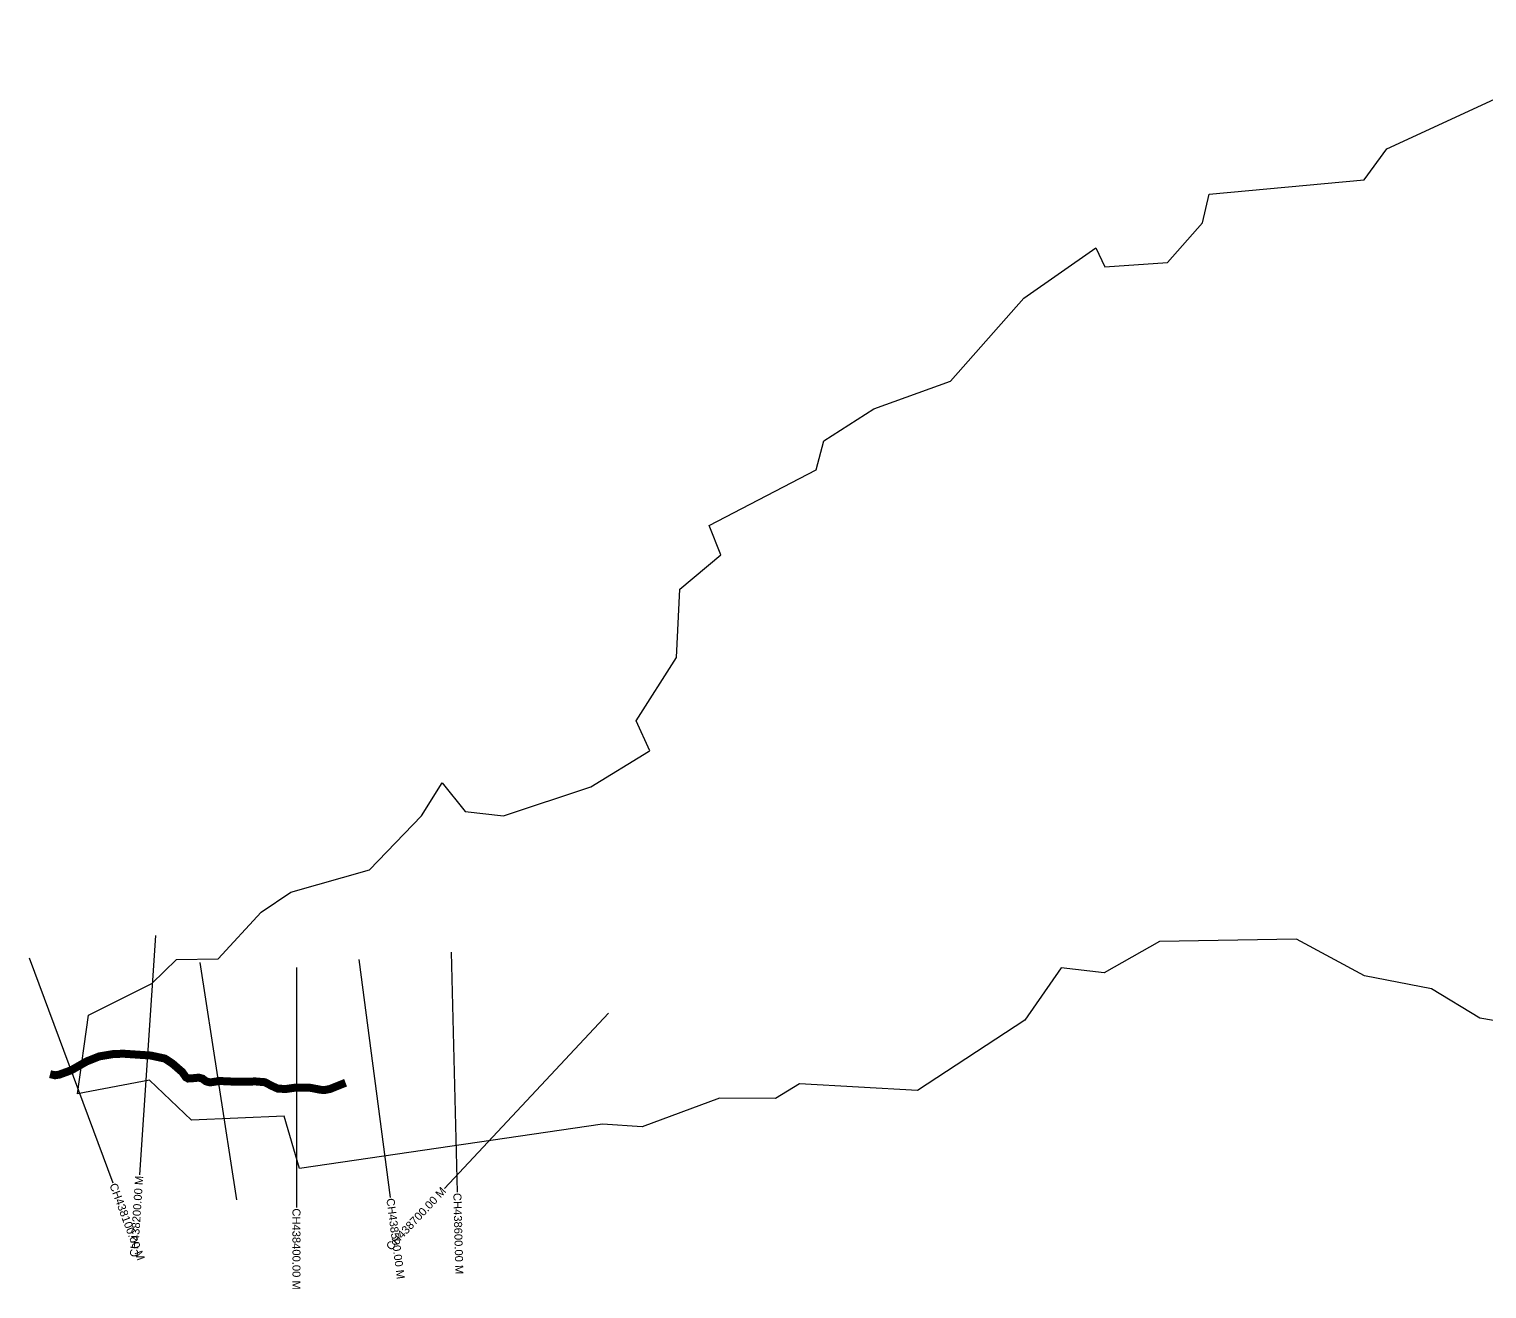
# Model space of a CAD drawing. Header units: feet. Extents: x 309891 to 314514, y 1921207 to 1923485.
# Drawn here: x 309891 to 311712, y 1921207 to 1922782 of the extents above; entities that cross this region are included whole.
import ezdxf
from ezdxf.enums import TextEntityAlignment as Align

# ---------------------------------------------------------------- set-up
doc = ezdxf.new("R2010")
doc.units = ezdxf.units.FT
doc.header["$MEASUREMENT"] = 0
for name, color, linetype in [('CS', 134, 'Continuous'), ('CSMark', 6, 'Continuous'), ('UNPROTECTED', 10, 'Continuous'), ('VILLAGE BOUNDRY', 10, 'Continuous')]:
    doc.layers.add(name, color=color, linetype=linetype)
doc.styles.get("Standard").update_dxf_attribs({"font": 'arial.ttf'})

msp = doc.modelspace()

# ---------------------------------------------------------------- linework, layer by layer
at = {"layer": 'CS'}
for p, q in [((310048.7, 1921648.9), (310028.6, 1921349.6)), ((309890.9, 1921621), (309995.3, 1921339.8)), ((310104.1, 1921615.1), (310149.8, 1921318.6)), ((310303, 1921618.9), (310342, 1921321.5)), ((310418.3, 1921628.1), (310425.9, 1921328.2)), ((310224.8, 1921608.9), (310224.9, 1921308.9)), ((310614.9, 1921551.7), (310409.8, 1921332.8))]:
    msp.add_line(p, q, dxfattribs=at)
at = {"layer": 'UNPROTECTED', "const_width": 10, "flags": 128}
msp.add_lwpolyline([(309917, 1921475.7), (309923.1, 1921474.2), (309928.6, 1921475.1), (309943.2, 1921480.4), (309962.8, 1921491.6), (309978.4, 1921497.8), (309995.6, 1921500.7), (310008.6, 1921501.2), (310042.9, 1921498.9), (310060.5, 1921495.1), (310069.8, 1921489), (310082.1, 1921478.3), (310086.8, 1921471.7), (310089.5, 1921470.2), (310096.1, 1921470.6), (310102.9, 1921471.3), (310107.5, 1921470), (310111.8, 1921466.7), (310117, 1921465.3), (310128.7, 1921467.1), (310148.3, 1921466.2), (310173.9, 1921466.5), (310185.3, 1921465.6), (310194.2, 1921460.9), (310201.7, 1921457.5), (310211.6, 1921457.1), (310224.2, 1921458.9), (310240.5, 1921458.9), (310249, 1921457.3), (310255, 1921456.1), (310260.3, 1921455.8), (310267.1, 1921457.2), (310274.7, 1921460.3), (310286.3, 1921464.9)], dxfattribs=at)
at = {"layer": 'VILLAGE BOUNDRY', "color": 3}
for points in [[(309965.2, 1921549.2), (310044.1, 1921589), (310074.8, 1921619), (310127, 1921619.8), (310180.7, 1921678.2), (310218, 1921703), (310316.3, 1921731), (310381.3, 1921798.6), (310406.9, 1921839.8), (310435.9, 1921804), (310483.5, 1921798.7), (310592.7, 1921834.7), (310664.8, 1921878.9), (310666.4, 1921879.9), (310649.6, 1921917.2), (310699.8, 1921996.2), (310703.9, 1922081.6), (310755.4, 1922124.9), (310740.8, 1922161.5), (310874.3, 1922230.8), (310883.9, 1922267), (310946.2, 1922307.3), (311042, 1922341.9), (311134, 1922445.6), (311223.7, 1922508.4), (311235.1, 1922484.6), (311313.5, 1922489.9), (311356.9, 1922539.8), (311365.5, 1922575.6), (311559.2, 1922593.2), (311587.6, 1922632.3), (311911.5, 1922781.7)], [(311838.2, 1921522.8), (311703.6, 1921545.8), (311643.1, 1921582.4), (311559.7, 1921598.5), (311474.4, 1921644.5), (311303.4, 1921641.5), (311234, 1921602.4), (311180.5, 1921608.7), (311135, 1921543.3), (311000.8, 1921455.2), (310853.3, 1921463.4), (310823.7, 1921445.1), (310753.4, 1921445.6), (310656.9, 1921409.6), (310607.4, 1921413), (310228.9, 1921357.9), (310209.7, 1921423), (310093.8, 1921418.1), (310041.3, 1921468.1), (309951.3, 1921451.2), (309965.2, 1921549.2)]]:
    msp.add_lwpolyline(points, dxfattribs=at)

# ---------------------------------------------------------------- texts
at = {"layer": 'CSMark'}
for s, rotation, p in [('CH438100.00 M', 290.3783, (309995.7, 1921338.9)), ('CH438500.00 M', 277.4735, (310342.2, 1921320.5)), ('CH438600.00 M', 271.4464, (310425.9, 1921327.2)), ('CH438400.00 M', 270.0067, (310224.9, 1921307.9))]:
    msp.add_text(s, height=10, rotation=rotation, dxfattribs=at).set_placement(p, align=Align.MIDDLE_LEFT)
for s, rotation, p in [('CH438200.00 M', 86.1453, (310028.5, 1921348.6)), ('CH438700.00 M', 46.8648, (310409.1, 1921332.1))]:
    msp.add_text(s, height=10, rotation=rotation, dxfattribs=at).set_placement(p, align=Align.MIDDLE_RIGHT)

doc.saveas('drawing.dxf')
